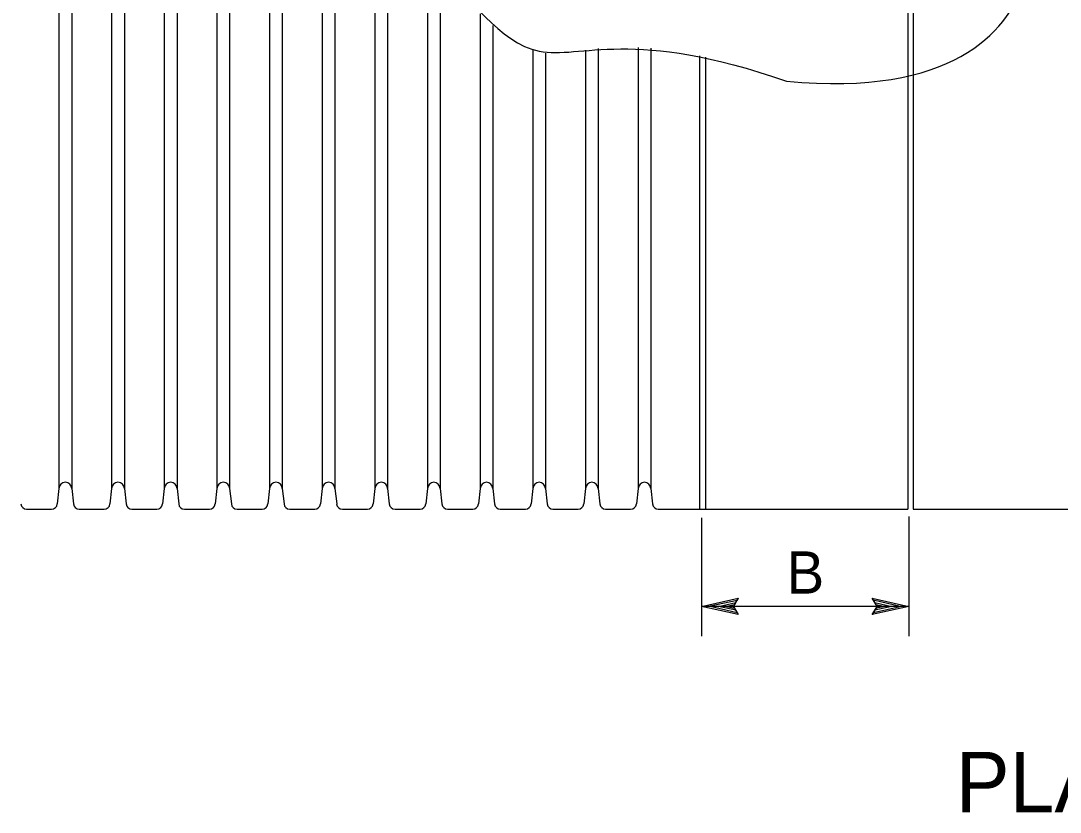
# Model space of a CAD drawing. Extents: x -894 to 866, y -472 to 714.
# Drawn here: x -17.7 to 154.4, y 378 to 509.1 of the extents above; entities that cross this region are included whole.
import ezdxf

# ---------------------------------------------------------------- set-up
doc = ezdxf.new("R2010")
doc.units = 0
for name, color, linetype in [('56 Stage 3 Anno', 7, 'Continuous'), ('57 Undefined', 7, 'Continuous'), ('60 Nongeo Data', 7, 'Continuous')]:
    doc.layers.add(name, color=color, linetype=linetype)

msp = doc.modelspace()

# ---------------------------------------------------------------- linework, layer by layer
at = {"layer": '56 Stage 3 Anno'}
for p, q in [((129.19, 546.17), (129.19, 499.94)), ((130.09, 500.15), (130.09, 428.2)), ((129.37, 426.97), (129.37, 407.17)), ((95.07, 426.77), (95.07, 407.17)), ((101.14, 413.45), (101.14, 413.45)), ((123.3, 413.46), (123.3, 413.46)), ((129.37, 412.1), (95.07, 412.1)), ((95.07, 412.1), (95.07, 412.1)), ((129.37, 412.1), (129.37, 412.1)), ((101.14, 410.75), (101.14, 410.75)), ((123.3, 410.76), (123.3, 410.76))]:
    msp.add_line(p, q, dxfattribs=at)
for points in [[(101.14, 410.75), (95.07, 412.1), (101.14, 413.45), (100.93, 413.09), (96.48, 412.11), (100.93, 411.1), (100.71, 411.46), (97.87, 412.1), (100.71, 412.73), (100.5, 412.37), (99.27, 412.1), (100.5, 411.82), (100.33, 412.1), (101.14, 413.45), (100.33, 412.1)], [(123.3, 413.46), (129.37, 412.1), (123.3, 410.75), (123.51, 411.11), (127.96, 412.1), (123.51, 413.1), (123.73, 412.74), (126.57, 412.1), (123.73, 411.47), (123.95, 411.83), (125.18, 412.1), (123.94, 412.38), (124.11, 412.1), (123.3, 410.75), (124.11, 412.1)]]:
    msp.add_lwpolyline(points, close=True, dxfattribs=at)
at = {"layer": '57 Undefined'}
for p, q in [((130.09, 546.17), (130.09, 500.15)), ((129.19, 499.94), (129.19, 428.2)), ((92.04, 428.2), (129.19, 428.2)), ((130.09, 428.2), (175.46, 428.2))]:
    msp.add_line(p, q, dxfattribs=at)
for points in [[(18.54, 551.31), (27.34, 540.5), (30.99, 521.39), (52.23, 521.39), (66.08, 497.44), (83.77, 508.07), (109.13, 499.11)], [(109.13, 499.11), (136.68, 496.49), (154.17, 518.13), (146.74, 533.43), (151.95, 543.5), (150.8, 549.49), (149.95, 551.31)]]:
    msp.add_open_spline(points, degree=3, dxfattribs=at)
at = {"layer": '60 Nongeo Data'}
for p, q in [((-11.33, 547.89), (-11.33, 431.62)), ((-9.21, 547.89), (-9.21, 431.62)), ((-2.62, 547.89), (-2.62, 431.62)), ((-0.5, 547.89), (-0.5, 431.62)), ((6.1, 547.89), (6.1, 431.62)), ((8.22, 547.89), (8.22, 431.62)), ((14.82, 547.89), (14.82, 431.62)), ((16.93, 547.89), (16.93, 431.62)), ((23.53, 544.32), (23.53, 431.62)), ((25.65, 540.65), (25.65, 431.62)), ((32.25, 527.71), (32.25, 431.62)), ((34.37, 525.35), (34.37, 431.62)), ((40.97, 521.62), (40.97, 431.62)), ((43.08, 520.8), (43.08, 431.62)), ((49.68, 517.81), (49.68, 431.62)), ((51.8, 516.37), (51.8, 431.62)), ((58.4, 510.28), (58.4, 431.62)), ((60.52, 508.33), (60.52, 431.62)), ((67.12, 504.25), (67.12, 431.62)), ((75.83, 504.27), (75.83, 431.62)), ((77.95, 504.53), (77.95, 431.62)), ((84.55, 504.72), (84.55, 431.62)), ((86.67, 504.57), (86.67, 431.62)), ((69.23, 503.77), (69.23, 431.62)), ((94.71, 503.31), (94.71, 428.2)), ((95.73, 503.08), (95.73, 428.2)), ((-11.33, 431.62), (-11.61, 429.06)), ((-9.21, 431.62), (-8.94, 429.06)), ((-2.62, 431.62), (-2.89, 429.06)), ((-0.5, 431.62), (-0.22, 429.06)), ((6.1, 431.62), (5.82, 429.06)), ((8.22, 431.62), (8.5, 429.06)), ((14.82, 431.62), (14.54, 429.06)), ((16.93, 431.62), (17.21, 429.06)), ((23.53, 431.62), (23.26, 429.06)), ((25.65, 431.62), (25.93, 429.06)), ((32.25, 431.62), (31.97, 429.06)), ((34.37, 431.62), (34.65, 429.06)), ((40.97, 431.62), (40.69, 429.06)), ((43.08, 431.62), (43.36, 429.06)), ((49.68, 431.62), (49.41, 429.06)), ((51.8, 431.62), (52.08, 429.06)), ((58.4, 431.62), (58.12, 429.06)), ((60.52, 431.62), (60.79, 429.06)), ((67.12, 431.62), (66.84, 429.06)), ((69.23, 431.62), (69.51, 429.06)), ((75.83, 431.62), (75.55, 429.06)), ((77.95, 431.62), (78.23, 429.06)), ((84.55, 431.62), (84.27, 429.06)), ((86.67, 431.62), (86.94, 429.06)), ((-16.71, 428.2), (-12.56, 428.2)), ((-7.99, 428.2), (-3.84, 428.2)), ((0.73, 428.2), (4.88, 428.2)), ((9.44, 428.2), (13.59, 428.2)), ((18.16, 428.2), (22.31, 428.2)), ((26.88, 428.2), (31.03, 428.2)), ((35.59, 428.2), (39.74, 428.2)), ((44.31, 428.2), (48.46, 428.2)), ((53.02, 428.2), (57.18, 428.2)), ((61.74, 428.2), (65.89, 428.2)), ((70.46, 428.2), (74.61, 428.2)), ((79.17, 428.2), (83.32, 428.2)), ((87.89, 428.2), (92.04, 428.2)), ((87.89, 428.2), (92.04, 428.2))]:
    msp.add_line(p, q, dxfattribs=at)
for centre, major_axis, start_param, end_param in [((-10.2, 431.56), (-1.13, 0), 4.773615, 6.225745), ((-10.34, 431.56), (1.13, 0), 0.05744, 1.50957), ((-1.49, 431.56), (-1.13, 0), 4.773615, 6.225745), ((-1.63, 431.56), (1.13, 0), 0.05744, 1.50957), ((7.23, 431.56), (-1.13, 0), 4.773615, 6.225745), ((7.09, 431.56), (1.13, 0), 0.05744, 1.50957), ((15.95, 431.56), (-1.13, 0), 4.773615, 6.225745), ((15.81, 431.56), (1.13, 0), 0.05744, 1.50957), ((24.66, 431.56), (-1.13, 0), 4.773615, 6.225745), ((24.52, 431.56), (1.13, 0), 0.05744, 1.50957), ((33.38, 431.56), (-1.13, 0), 4.773615, 6.225745), ((33.24, 431.56), (1.13, 0), 0.05744, 1.50957), ((42.09, 431.56), (-1.13, 0), 4.773615, 6.225745), ((41.96, 431.56), (1.13, 0), 0.05744, 1.50957), ((50.81, 431.56), (-1.13, 0), 4.773615, 6.225745), ((50.67, 431.56), (1.13, 0), 0.05744, 1.50957), ((59.53, 431.56), (-1.13, 0), 4.773615, 6.225745), ((59.39, 431.56), (1.13, 0), 0.05744, 1.50957), ((68.24, 431.56), (-1.13, 0), 4.773615, 6.225745), ((68.11, 431.56), (1.13, 0), 0.05744, 1.50957), ((76.96, 431.56), (-1.13, 0), 4.773615, 6.225745), ((76.82, 431.56), (1.13, 0), 0.05744, 1.50957), ((85.68, 431.56), (-1.13, 0), 4.773615, 6.225745), ((85.54, 431.56), (1.13, 0), 0.05744, 1.50957), ((-16.68, 429.17), (0.975, 0), 3.251328, 4.689371), ((-12.58, 429.17), (0.975, 0), 4.735407, 6.17345), ((-7.97, 429.17), (0.975, 0), 3.251328, 4.689371), ((-3.86, 429.17), (0.975, 0), 4.735407, 6.17345), ((0.75, 429.17), (0.975, 0), 3.251328, 4.689371), ((4.85, 429.17), (0.975, 0), 4.735407, 6.17345), ((9.46, 429.17), (0.975, 0), 3.251328, 4.689371), ((13.57, 429.17), (0.975, 0), 4.735407, 6.17345), ((18.18, 429.17), (0.975, 0), 3.251328, 4.689371), ((22.29, 429.17), (0.975, 0), 4.735407, 6.17345), ((26.9, 429.17), (0.975, 0), 3.251328, 4.689371), ((31, 429.17), (0.975, 0), 4.735407, 6.17345), ((35.61, 429.17), (0.975, 0), 3.251328, 4.689371), ((39.72, 429.17), (0.975, 0), 4.735407, 6.17345), ((44.33, 429.17), (0.975, 0), 3.251328, 4.689371), ((48.44, 429.17), (0.975, 0), 4.735407, 6.17345), ((53.05, 429.17), (0.975, 0), 3.251328, 4.689371), ((57.15, 429.17), (0.975, 0), 4.735407, 6.17345), ((61.76, 429.17), (0.975, 0), 3.251328, 4.689371), ((65.87, 429.17), (0.975, 0), 4.735407, 6.17345), ((70.48, 429.17), (0.975, 0), 3.251328, 4.689371), ((74.59, 429.17), (0.975, 0), 4.735407, 6.17345), ((79.2, 429.17), (0.975, 0), 3.251328, 4.689371), ((83.3, 429.17), (0.975, 0), 4.735407, 6.17345), ((87.91, 429.17), (0.975, 0), 3.251328, 4.689371)]:
    msp.add_ellipse(centre, major_axis=major_axis, ratio=0.996016, start_param=start_param, end_param=end_param, dxfattribs=at)

# ---------------------------------------------------------------- texts
at = {"layer": '57 Undefined'}
for s, height, p in [('B', 7, (109.13, 414.21)), ('PLAN VIEW', 10, (137.14, 377.99))]:
    msp.add_text(s, height=height, dxfattribs=at).set_placement(p)

doc.saveas('drawing.dxf')
